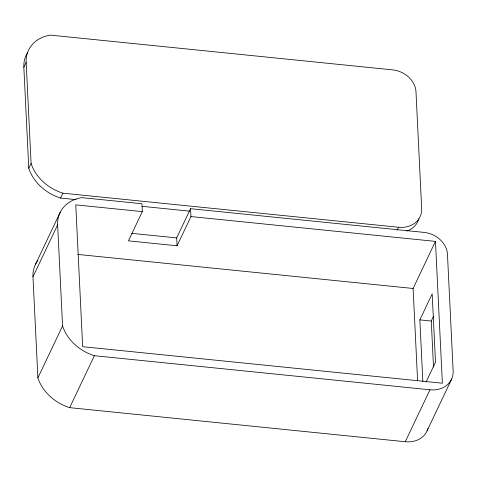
<?xml version="1.0" encoding="UTF-8"?>
<svg xmlns="http://www.w3.org/2000/svg" width="477" height="477" viewBox="0 0 477 477"><rect width="100%" height="100%" fill="white"/><g stroke="black" fill="none" stroke-linecap="round" stroke-linejoin="round"><path stroke-width="0.72" d="M76.129 199.63L60.573 198.05A43.115 35.143 25.4 0 1 28.775 168.28L23.85 67.203L26.163 62.332A36.634 29.86 25.4 0 1 50.431 35.125L392.684 69.88A23.093 18.824 25.4 0 1 415.98 91.691L421.674 208.521A25.037 20.41 25.4 0 1 398.48 227.255L397.031 230.302M28.775 168.28L31.088 163.408L26.163 62.332M60.573 198.05L62.886 193.179L398.48 227.255M35.578 264.186L60.245 212.235M427.923 428.406A25.037 20.41 25.4 0 1 405.283 441.738L69.69 407.656A43.115 35.143 25.4 0 1 37.892 377.885L32.967 276.809L57.634 224.858A36.634 29.86 25.4 0 1 81.901 197.651L141.925 203.745L142.307 211.627L128.432 240.849L177.074 245.786L190.949 216.564L190.561 208.687L424.154 232.406A23.093 18.824 25.4 0 1 447.456 254.223L453.15 371.052A25.037 20.41 25.4 0 1 448.774 383.442L446.782 385.315A25.037 20.41 25.4 0 1 429.95 389.787L94.363 355.705A43.115 35.143 25.4 0 1 77.292 346.612L74.394 344.102A43.115 35.143 25.4 0 1 62.565 325.934L57.634 224.858M37.892 377.885L62.565 325.934M69.69 407.656L94.363 355.705M177.074 245.786L176.687 237.91L190.561 208.687M417.59 380.539L413.106 288.472L435.459 241.392L190.949 216.564M422.843 381.481L419.838 319.876L432.174 293.904L435.501 362.186L426.015 382.166M433.51 367.051L431.268 321.039L433.48 316.376M405.283 441.738L429.95 389.787M427.034 430.928L451.701 378.971M142.063 206.326L189.476 211.138M142.307 211.627L75.76 204.866L82.67 346.684L442.37 383.204L435.459 241.392M131.735 233.342L176.687 237.91M77.829 254.426L413.106 288.472M419.838 319.876L431.268 321.039M32.967 276.809A36.634 29.86 25.4 0 1 36.854 261.951M37.212 261.414A36.634 29.86 25.4 0 1 37.969 260.364M23.85 67.203A36.634 29.86 25.4 0 1 27.738 52.345M62.886 193.179A43.115 35.143 25.4 0 1 31.088 163.408M418.806 218.794A25.037 20.41 25.4 0 1 406.774 231.029"/></g></svg>
